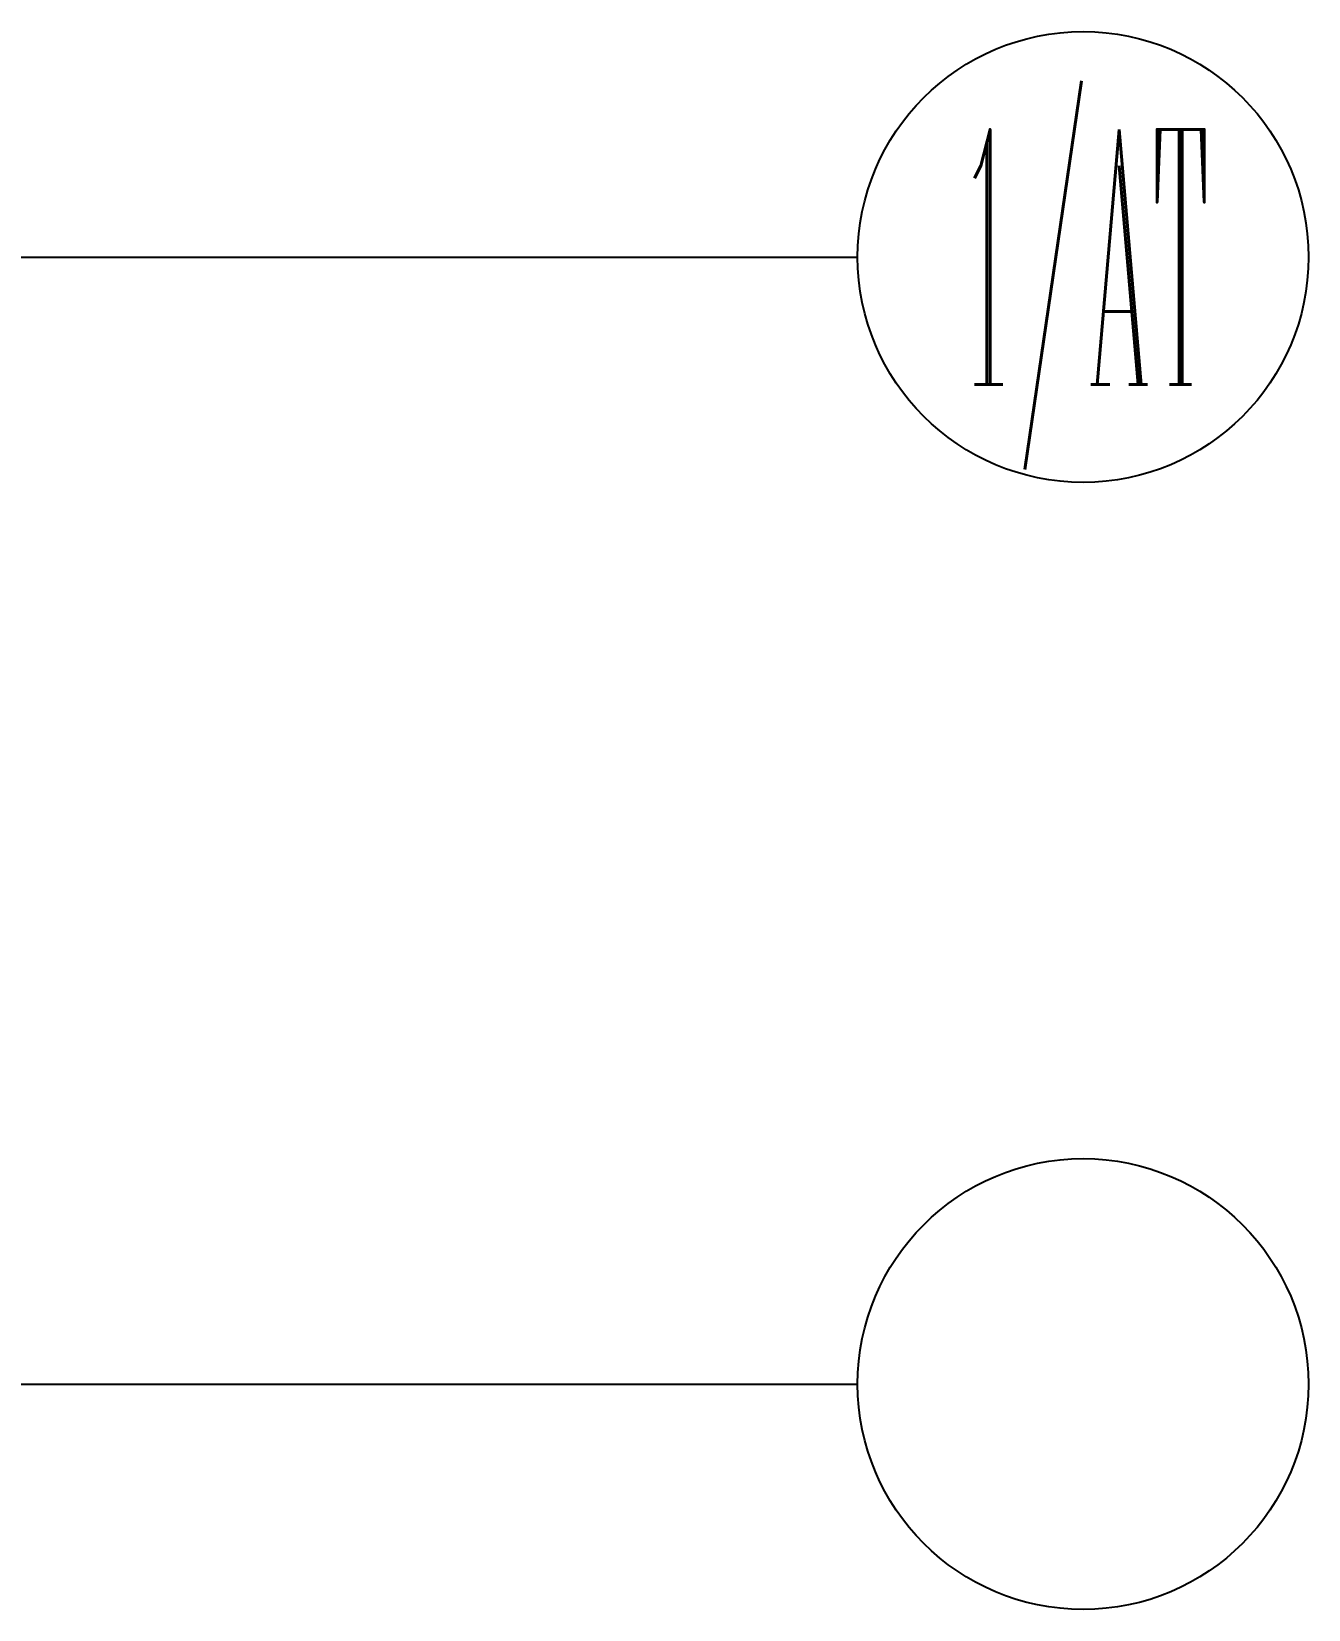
# Model space of a CAD drawing. Extents: x -737978 to 768813, y -372247 to 1140308.
# Drawn here: x 193312 to 194445, y -259339 to -257939 of the extents above; entities that cross this region are included whole.
import ezdxf
from ezdxf.enums import TextEntityAlignment as Align

# ---------------------------------------------------------------- set-up
doc = ezdxf.new("R2010")
doc.units = 0
doc.header["$LTSCALE"] = 1000
doc.header["$MEASUREMENT"] = 0
doc.layers.get('0').update_dxf_attribs({"linetype": 'CONTINUOUS'})
doc.layers.add('AXIS', color=3, linetype='CONTINUOUS')
doc.layers.add('AXIS_TEXT', color=7, linetype='CONTINUOUS')
doc.styles.add('_TCH_AXIS', font='COMPLEX', dxfattribs={"bigfont": 'GBCBIG'})
doc.styles.add('COMPLEX', font='COMPLEX')

# ---------------------------------------------------------------- blocks, each defined once
blk = doc.blocks.new('_AXISO')
blk.add_circle((0, 0), 0.5)
at = {"layer": 'AXIS_TEXT', "style": 'COMPLEX', "width": 1.041667}
blk.add_attdef('A', text='', height=0.56, dxfattribs=at).set_placement((-0.25, -0.28), (0.25, -0.28), align=Align.FIT)

msp = doc.modelspace()

# ---------------------------------------------------------------- linework, layer by layer
at = {"layer": 'AXIS'}
for p, q in [((192825.6, -258138.6), (194044.8, -258138.6)), ((192825.6, -259138.6), (194044.8, -259138.6))]:
    msp.add_line(p, q, dxfattribs=at)

# ---------------------------------------------------------------- block references
ref = msp.add_blockref('_AXISO', (194244.8, -258138.6), dxfattribs=dict(at, xscale=400, yscale=400, zscale=400))
ref.add_attrib('A', '1/AT', dxfattribs={"layer": 'AXIS_TEXT', "height": 226.27, "style": '_TCH_AXIS', "width": 0.287671}).set_placement((194131.6, -258251.7), (194357.9, -258251.7), align=Align.FIT)
at = {"layer": 'AXIS', "xscale": 400, "yscale": 400, "zscale": 400}
msp.add_blockref('_AXISO', (194244.8, -259138.6), dxfattribs=at)

doc.saveas('drawing.dxf')
